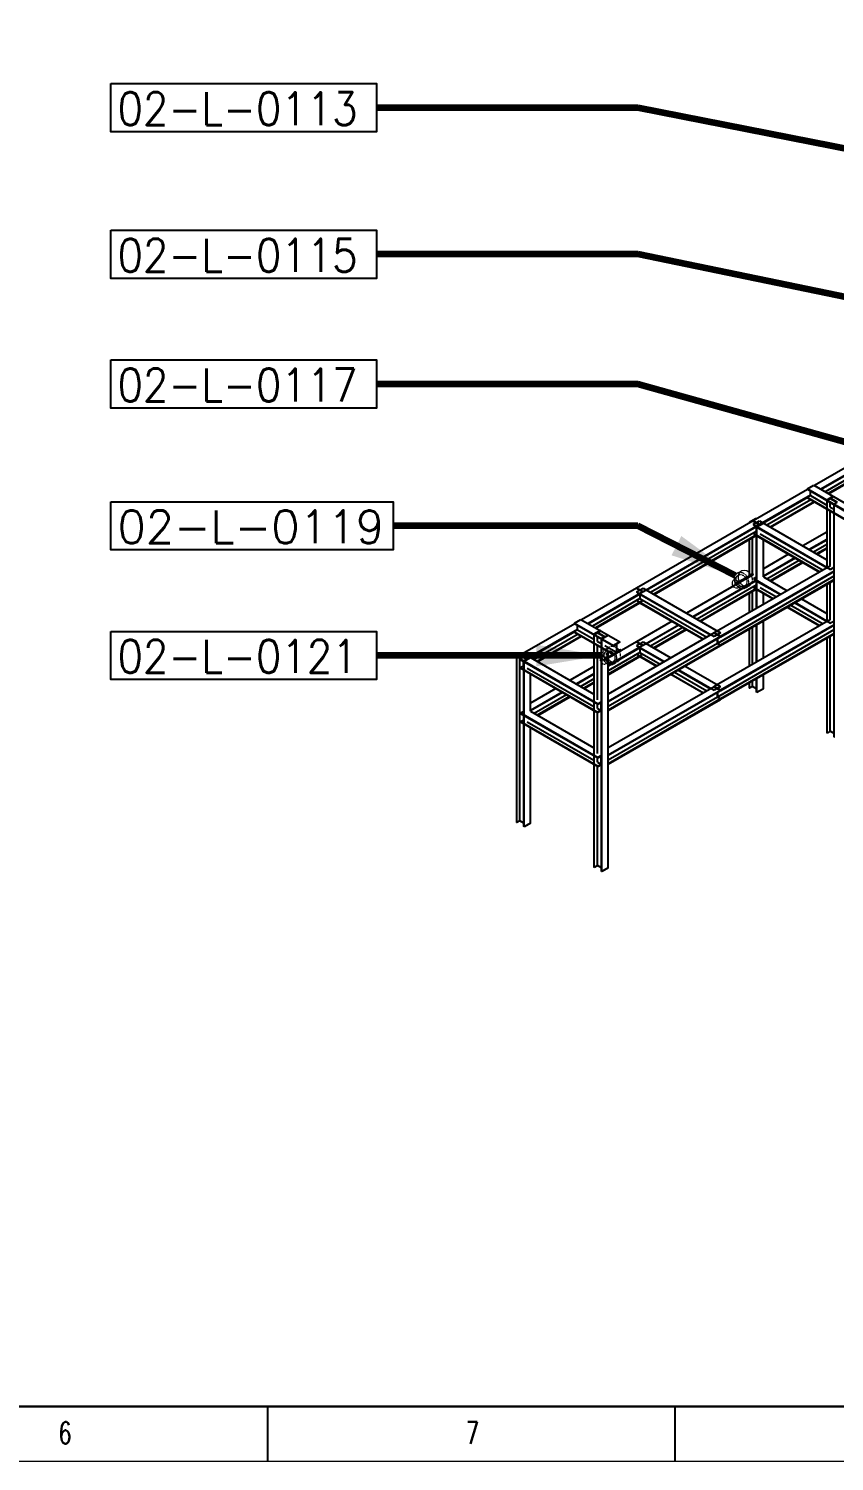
# Model space of a CAD drawing. Header units: inches. Extents: x 19 to 689223, y 34 to 210034.
# Drawn here: x 492701 to 529412, y 34 to 65355 of the extents above; entities that cross this region are included whole.
import ezdxf

# ---------------------------------------------------------------- set-up
doc = ezdxf.new("R2010")
doc.units = ezdxf.units.IN
doc.header["$MEASUREMENT"] = 0
doc.linetypes.add('LIGHTINGLAYOUTPROGRESSUNIT-EMBED 3_DWG$0$HIDDEN2', pattern=[0.1875, 0.125, -0.0625])
doc.layers.add('_Auto', color=7, linetype='Continuous')
doc.layers.add('LIGHTINGLAYOUTPROGRESSUNIT-EMBED 3_DWG$0$DwgTemplate', color=7, linetype='Continuous')
doc.layers.add('Pipe Rack Lighting', color=1, linetype='Continuous', lineweight=5)
doc.styles.add('HZTXT', font='txt_qlt.shx', dxfattribs={"width": 0.7, "bigfont": 'hztxt.shx'})
doc.styles.get("Standard").update_dxf_attribs({"font": 'arial.ttf'})
doc.styles.add('TEG BORDER', font='txt_qlt.shx', dxfattribs={"width": 0.7, "bigfont": 'hztxt.shx'})
doc.dimstyles.new('ANSI_L', dxfattribs={"dimtxt": 0.18, "dimasz": 0.18, "dimexe": 0.18, "dimexo": 0.0625, "dimgap": 0.09, "dimtad": 0, "dimtih": 1, "dimtoh": 1, "dimdec": 4, "dimzin": 0, "dimdsep": 46, "dimtxsty": 'Standard', "dimcen": 0.09, "dimadec": 0, "dimazin": 0, "dimtfac": 1, "dimtdec": 4, "dimtofl": 0, "dimtmove": 0, "dimatfit": 3, "dimfxl": 1, "dimtolj": 1, "dimtzin": 0, "dimarcsym": 0})

# ---------------------------------------------------------------- blocks, each defined once
blk = doc.blocks.new('TEG BORDER A2')
at = {"linetype": 'Continuous'}
blk.add_line((5, 5), (489, 5), dxfattribs=at)
for p, q in [((222.75, 0), (222.75, 5)), ((259.88, 0), (259.88, 5))]:
    blk.add_line(p, q)
at = {"color": 5, "lineweight": 15}
blk.add_lwpolyline([(0, 420), (594, 420), (594, 0), (0, 0)], close=True, dxfattribs=at)
blk.add_lwpolyline([(5, 415), (589, 415), (589, 5), (5, 5)], close=True)
at = {"char_height": 2, "width": 2, "attachment_point": 7, "style": 'TEG BORDER'}
for s, insert in [('6', (203.67, 1.59)), ('7', (240.8, 1.59))]:
    blk.add_mtext(s, dxfattribs=dict(at, insert=insert))

msp = doc.modelspace()

# ---------------------------------------------------------------- linework, layer by layer
at = {"layer": '_Auto', "color": 7, "linetype": 'Continuous'}
for points in [[(496451.2721, 62847.5631), (508551.516, 62847.5631), (508551.516, 60652.4412), (496451.2721, 60652.4412)], [(496451.2721, 56163.3279), (508551.516, 56163.3279), (508551.516, 53968.206), (496451.2721, 53968.206)], [(496451.2721, 50249.7231), (508551.516, 50249.7231), (508551.516, 48054.6011), (496451.2721, 48054.6011)], [(496451.2721, 43780.5968), (509302.8511, 43780.5968), (509302.8511, 41585.4749), (496451.2721, 41585.4749)], [(496451.2721, 37875.2951), (508551.516, 37875.2951), (508551.516, 35680.1732), (496451.2721, 35680.1732)]]:
    msp.add_lwpolyline(points, close=True, dxfattribs=at)
at = {"layer": 'LIGHTINGLAYOUTPROGRESSUNIT-EMBED 3_DWG$0$DwgTemplate', "color": 9, "linetype": 'Continuous'}
for p, q in [((531005.1649, 45968.3577), (528504.944, 44524.8545)), ((531297.0232, 45799.8532), (528796.8023, 44356.35)), ((531156.5944, 45698.0376), (528814.7628, 44345.9805)), ((531156.5944, 45490.5179), (528994.4802, 44242.2207)), ((531297.0232, 45409.4413), (529134.909, 44161.1441)), ((529152.8695, 44150.7746), (531156.5944, 45307.6257)), ((528182.2382, 44374.1599), (528474.0965, 44542.6644)), ((528474.0965, 44542.6644), (530241.8634, 43522.0436)), ((528195.1252, 44345.9805), (525707.3644, 42909.6712)), ((528322.6669, 44082.6078), (525999.2227, 42741.1667)), ((528182.2382, 43980.7922), (526163.1124, 42815.0495)), ((528346.5547, 43868.1407), (526342.8298, 42711.2896)), ((528486.9835, 43787.0641), (526483.2586, 42630.213)), ((526501.2191, 42619.8435), (528504.944, 43776.6946)), ((528182.2382, 44374.1599), (529950.0051, 43353.5392)), ((528182.2382, 44353.4209), (528182.2382, 44374.1599)), ((528182.2382, 44353.4209), (529950.0051, 43332.8001)), ((528182.2382, 43983.748), (528322.6669, 44064.8245)), ((528182.2382, 43963.0089), (528182.2382, 43983.748)), ((528182.2382, 43983.748), (529950.0051, 42963.1272)), ((528182.2382, 43963.0089), (529950.0051, 42942.3882)), ((528322.6669, 44064.8245), (528322.6669, 44272.3443)), ((528322.6669, 44064.8245), (529064.8647, 43636.3164)), ((529356.7231, 44033.0797), (529064.8647, 43864.5752)), ((529064.8647, 43864.5752), (529064.8647, 40765.642)), ((529064.8647, 43864.5752), (529082.8253, 43854.2057)), ((529082.8253, 43854.2057), (529223.254, 43935.2822)), ((529082.8253, 40776.0115), (529082.8253, 43854.2057)), ((529223.254, 43935.2822), (529543.4001, 43750.4458)), ((529234.2548, 43941.6336), (529374.6836, 44022.7102)), ((529554.401, 43756.7971), (529234.2548, 43941.6336)), ((529374.6836, 44022.7102), (529356.7231, 44033.0797)), ((529223.254, 43544.8703), (529223.254, 43752.3901)), ((529223.254, 43544.8703), (529402.9714, 43441.1105)), ((529223.254, 40873.4201), (529223.254, 43361.9782)), ((529543.4001, 43750.4458), (529402.9714, 43669.3692)), ((529402.9714, 33054.9137), (529402.9714, 43669.3692)), ((529402.9714, 43669.3692), (529420.9319, 43658.9997)), ((525707.3644, 42909.6712), (520404.0636, 39847.809)), ((525999.2227, 42741.1667), (520695.9219, 39679.3045)), ((525853.2936, 42636.1755), (520859.8116, 39753.1873)), ((525821.1892, 43012.4589), (525529.3308, 42843.9545)), ((525529.3308, 42843.9545), (525529.3308, 42806.8835)), ((525529.3308, 42843.9545), (525547.2914, 42833.5849)), ((525547.2914, 42833.5849), (525687.7201, 42914.6615)), ((525547.2914, 42817.253), (525547.2914, 42833.5849)), ((525687.7201, 42898.3296), (525687.7201, 42914.6615)), ((525687.7201, 42914.6615), (526007.8662, 42729.8251)), ((525698.7209, 42921.0128), (525839.1497, 43002.0894)), ((526018.8671, 42736.1764), (525698.7209, 42921.0128)), ((525707.3644, 42741.1667), (525999.2227, 42909.6712)), ((525999.2227, 42741.1667), (525707.3644, 42909.6712)), ((525707.3644, 42909.6712), (525999.2227, 42741.1667)), ((525707.3644, 42741.1667), (529242.8983, 40699.9253)), ((525839.1497, 43002.0894), (525821.1892, 43012.4589)), ((525839.1497, 42985.7575), (525839.1497, 43002.0894)), ((525853.2936, 42636.1755), (529079.0087, 40773.808)), ((526007.8662, 42729.8251), (525867.4375, 42648.7485)), ((525867.4375, 42648.7485), (525885.398, 42638.379)), ((525867.4375, 38919.6065), (525867.4375, 42648.7485)), ((525885.398, 42638.379), (526177.2563, 42806.8835)), ((525885.398, 38929.976), (525885.398, 42638.379)), ((525999.2227, 42909.6712), (529064.8647, 41139.722)), ((526159.2958, 42817.253), (526018.8671, 42736.1764)), ((526177.2563, 42806.8835), (526159.2958, 42817.253)), ((525853.2936, 42428.6557), (521039.5289, 39649.4274)), ((525867.4375, 42274.6685), (521179.9577, 39568.3508)), ((521197.9182, 39557.9813), (525853.2936, 42245.7635)), ((525529.3308, 42058.7236), (525529.3308, 40357.3937)), ((525547.2914, 40367.7632), (525547.2914, 42069.0931)), ((525687.7201, 40448.8398), (525687.7201, 42150.1697)), ((525712.8648, 42347.5791), (528758.8625, 40588.9715)), ((525853.2936, 42428.6557), (525867.4375, 42420.4897)), ((525853.2936, 42245.7635), (528740.902, 40578.602)), ((526025.8268, 42329.0436), (528899.2913, 40670.0481)), ((526177.2563, 40357.3937), (526177.2563, 42058.7236)), ((529064.8647, 42398.6352), (527974.6139, 41769.1786)), ((529064.8647, 42061.6262), (528266.4723, 41600.6741)), ((529064.8647, 42040.8872), (528284.4328, 41590.3046)), ((529064.8647, 41833.3674), (528464.1501, 41486.5447)), ((527326.6884, 41395.0986), (526177.2563, 40731.4737)), ((527618.5468, 41226.5941), (526177.2563, 40394.4647)), ((527636.5073, 41216.2246), (526177.2563, 40373.7257)), ((529064.8647, 41671.2143), (528604.5789, 41405.4681)), ((528622.5394, 41395.0986), (529064.8647, 41650.4753)), ((529237.3979, 40865.2541), (523939.5975, 37806.5676)), ((529402.9714, 40623.839), (524231.4558, 37638.0631)), ((529402.9714, 40603.1), (524231.4558, 37617.3241)), ((527816.2247, 41112.4648), (526342.8298, 40261.7998)), ((527956.6534, 41031.3882), (526483.2586, 40180.7233)), ((526501.2191, 40170.3537), (527974.6139, 41021.0187)), ((529383.3271, 40781.0018), (529242.8983, 40699.9253)), ((520404.0636, 39847.809), (520404.0636, 39841.4577)), ((520695.9219, 39679.3045), (520404.0636, 39847.809)), ((520404.0636, 39679.3045), (520695.9219, 39847.809)), ((520695.9219, 39847.809), (524231.4558, 37806.5676)), ((525701.864, 40457.0058), (522671.3131, 38707.3164)), ((525867.4375, 40215.5907), (522963.1714, 38538.8119)), ((525853.2936, 40186.6857), (522981.1319, 38528.4424)), ((525853.2936, 39979.166), (523160.8493, 38424.6825)), ((529388.8275, 40387.4143), (524091.027, 37328.7277)), ((529402.9714, 40233.4271), (524231.4558, 37247.6512)), ((524231.4558, 37226.9122), (529402.9714, 40212.6881)), ((525724.0681, 40282.0331), (525864.4968, 40363.1097)), ((525724.0681, 40282.0331), (526975.6488, 39559.4326)), ((525724.0681, 39891.6212), (525864.4968, 39972.6978)), ((525724.0681, 39891.6212), (526637.5422, 39364.2267)), ((525853.2936, 40186.6857), (526957.6883, 39549.0631)), ((525864.4968, 39972.6978), (525864.4968, 40180.2175)), ((525864.4968, 39972.6978), (525867.4375, 39971)), ((526025.8268, 39879.5539), (526777.9709, 39445.3033)), ((526177.2563, 40357.3937), (527267.5071, 39727.9371)), ((529064.8647, 40017.4821), (529064.8647, 38316.1523)), ((529082.8253, 38326.5218), (529082.8253, 40027.8516)), ((529223.254, 38423.9303), (529223.254, 40108.9282)), ((520398.5632, 39844.6334), (517898.3423, 38401.1302)), ((520690.4215, 39676.1289), (518190.2006, 38232.6257)), ((520549.9927, 39574.3133), (518208.1611, 38222.2562)), ((520549.9927, 39366.7935), (518387.8785, 38118.4963)), ((520690.4215, 39285.717), (518528.3073, 38037.4197)), ((520398.5632, 39844.6334), (520690.4215, 39676.1289)), ((520404.0636, 39679.3045), (523939.5975, 37638.0631)), ((520409.564, 39285.717), (523455.5617, 37527.1094)), ((520549.9927, 39574.3133), (520549.9927, 39366.7935)), ((520549.9927, 39574.3133), (523775.7078, 37711.9458)), ((520549.9927, 39366.7935), (520690.4215, 39285.717)), ((520549.9927, 39366.7935), (523595.9904, 37608.1859)), ((525867.4375, 39825.1788), (523301.278, 38343.6059)), ((523319.2385, 38333.2364), (525853.2936, 39796.2738)), ((525529.3308, 39609.2338), (525529.3308, 38724.4006)), ((525547.2914, 38734.7701), (525547.2914, 39619.6033)), ((525687.7201, 38815.8466), (525687.7201, 39700.6799)), ((525853.2936, 39796.2738), (526619.5817, 39353.8572)), ((526177.2563, 39098.4805), (526177.2563, 39609.2338)), ((527915.4326, 39353.8572), (529064.8647, 38690.2322)), ((518546.2678, 38027.0502), (520549.9927, 39183.9014)), ((520549.9927, 39183.9014), (523437.6012, 37516.7399)), ((527267.5071, 38979.7772), (528740.902, 38129.1123)), ((527285.4677, 38990.1467), (528758.8625, 38139.4818)), ((527425.8964, 39071.2233), (528899.2913, 38220.5584)), ((527605.6138, 39174.9832), (529079.0087, 38324.3183)), ((527623.5743, 39185.3527), (529242.8983, 38250.4355)), ((517588.5235, 38222.2562), (515100.7627, 36785.9468)), ((517716.0652, 37958.8835), (515392.621, 36617.4424)), ((517575.6364, 38250.4355), (517867.4948, 38418.94)), ((517575.6364, 38229.6965), (517575.6364, 38250.4355)), ((517575.6364, 38250.4355), (519343.4034, 37229.8148)), ((517575.6364, 38229.6965), (519343.4034, 37209.0758)), ((517575.6364, 37860.0236), (517716.0652, 37941.1002)), ((517716.0652, 37941.1002), (517716.0652, 38148.6199)), ((517716.0652, 37941.1002), (518458.263, 37512.5921)), ((517867.4948, 38418.94), (519635.2617, 37398.3193)), ((518750.1214, 37909.3553), (518458.263, 37740.8508)), ((518627.6531, 37817.9092), (518768.0819, 37898.9858)), ((518768.0819, 37898.9858), (518750.1214, 37909.3553)), ((522023.3876, 38333.2364), (520404.0636, 37398.3193)), ((522315.2459, 38164.732), (520695.9219, 37229.8148)), ((522333.2064, 38154.3625), (520859.8116, 37303.6975)), ((522512.9238, 38050.6026), (521039.5289, 37199.9377)), ((522653.3526, 37969.526), (521179.9577, 37118.8611)), ((521197.9182, 37108.4916), (522671.3131, 37959.1565)), ((529237.3979, 38415.7643), (523939.5975, 35357.0778)), ((529388.8275, 37937.9245), (524091.027, 34879.238)), ((529402.9714, 38174.3493), (524231.4558, 35188.5733)), ((529402.9714, 38153.6103), (524231.4558, 35167.8343)), ((525529.3308, 37976.2407), (525529.3308, 36274.9108)), ((525547.2914, 36285.2803), (525547.2914, 37986.6102)), ((525687.7201, 36366.3569), (525687.7201, 38067.6867)), ((525867.4375, 36470.1168), (525867.4375, 38171.4466)), ((525885.398, 36480.4863), (525885.398, 38181.8161)), ((526177.2563, 36648.9908), (526177.2563, 38350.3206)), ((529383.3271, 38331.5121), (529242.8983, 38250.4355)), ((517575.6364, 37857.0679), (515556.5107, 36691.3251)), ((517739.953, 37744.4164), (515736.2281, 36587.5652)), ((517880.3818, 37663.3398), (515876.6568, 36506.4886)), ((515894.6173, 36496.1191), (517898.3423, 37652.9703)), ((517575.6364, 37839.2846), (517575.6364, 37860.0236)), ((517575.6364, 37860.0236), (519343.4034, 36839.4029)), ((517575.6364, 37839.2846), (519343.4034, 36818.6639)), ((518458.263, 37740.8508), (518476.2235, 37730.4813)), ((518458.263, 37740.8508), (518458.263, 27126.3953)), ((518476.2235, 37730.4813), (518616.6523, 37811.5579)), ((518476.2235, 27116.0258), (518476.2235, 37730.4813)), ((518616.6523, 37811.5579), (518936.7984, 37626.7214)), ((518616.6523, 37421.146), (518616.6523, 37628.6657)), ((518616.6523, 37421.146), (518796.3697, 37317.3861)), ((518616.6523, 34749.6957), (518616.6523, 37238.2538)), ((518947.7992, 37633.0728), (518627.6531, 37817.9092)), ((518936.7984, 37626.7214), (518796.3697, 37545.6449)), ((518796.3697, 37545.6449), (518814.3302, 37535.2754)), ((518796.3697, 26931.1893), (518796.3697, 37545.6449)), ((518814.3302, 37535.2754), (519106.1885, 37703.7798)), ((518814.3302, 26920.8198), (518814.3302, 37535.2754)), ((519088.228, 37714.1493), (518947.7992, 37633.0728)), ((519106.1885, 37703.7798), (519088.228, 37714.1493)), ((523934.0971, 37803.3919), (519106.1885, 35015.9976)), ((524225.9554, 37634.8874), (519106.1885, 34678.9886)), ((524225.9554, 37614.1484), (519106.1885, 34658.2496)), ((520398.5632, 37395.1436), (519106.1885, 36648.9908)), ((524085.5266, 37325.5521), (519106.1885, 34450.7299)), ((524225.9554, 37244.4755), (519106.1885, 34288.5767)), ((519635.2617, 37398.3193), (519343.4034, 37229.8148)), ((519343.4034, 37209.0758), (519483.8321, 37290.1524)), ((519483.8321, 37290.1524), (519483.8321, 36920.4795)), ((519494.833, 37296.5037), (519635.2617, 37377.5803)), ((519494.833, 36926.8308), (519494.833, 37296.5037)), ((519635.2617, 37377.5803), (519635.2617, 37398.3193)), ((520398.5632, 37395.1436), (520690.4215, 37226.6391)), ((520404.0636, 37229.8148), (520695.9219, 37398.3193)), ((520695.9219, 37229.8148), (520404.0636, 37398.3193)), ((520404.0636, 37398.3193), (520404.0636, 37391.968)), ((520695.9219, 37398.3193), (521964.2063, 36666.0749)), ((523934.0971, 37803.3919), (524225.9554, 37634.8874)), ((524231.4558, 37638.0631), (523939.5975, 37806.5676)), ((524231.4558, 37806.5676), (523939.5975, 37638.0631)), ((524085.5266, 37533.0718), (524085.5266, 37325.5521)), ((524085.5266, 37325.5521), (524225.9554, 37244.4755)), ((524091.027, 37328.7277), (524091.027, 37536.2475)), ((524231.4558, 37247.6512), (524091.027, 37328.7277)), ((524225.9554, 37634.8874), (524225.9554, 37614.1484)), ((524225.9554, 37620.4997), (524231.4558, 37617.3241)), ((524225.9554, 37244.4755), (524225.9554, 37223.7365)), ((529402.9714, 37783.9373), (524231.4558, 34798.1614)), ((524231.4558, 34777.4224), (529402.9714, 37763.1983)), ((524231.4558, 37617.3241), (524231.4558, 37638.0631)), ((524231.4558, 37226.9122), (524231.4558, 37247.6512)), ((529064.8647, 37567.9924), (529064.8647, 33250.1196)), ((529082.8253, 33239.7501), (529082.8253, 37578.3619)), ((529223.254, 33320.8267), (529223.254, 37659.4385)), ((515214.5875, 36888.7346), (514922.7291, 36720.2301)), ((514922.7291, 36720.2301), (514922.7291, 29167.6367)), ((514922.7291, 36720.2301), (514940.6896, 36709.8606)), ((514940.6896, 36709.8606), (515081.1184, 36790.9372)), ((514940.6896, 29157.2672), (514940.6896, 36709.8606)), ((515081.1184, 36790.9372), (515401.2645, 36606.1007)), ((515081.1184, 29238.3438), (515081.1184, 36790.9372)), ((515092.1192, 36797.2885), (515232.548, 36878.3651)), ((515412.2653, 36612.452), (515092.1192, 36797.2885)), ((515392.621, 36617.4424), (515100.7627, 36785.9468)), ((515100.7627, 36617.4424), (515392.621, 36785.9468)), ((515100.7627, 36596.7033), (515100.7627, 36617.4424)), ((515100.7627, 36617.4424), (518636.2966, 34576.2009)), ((515100.7627, 36596.7033), (518636.2966, 34555.4619)), ((515232.548, 36878.3651), (515214.5875, 36888.7346)), ((515232.548, 36862.0331), (515232.548, 36878.3651)), ((515401.2645, 36606.1007), (515260.8358, 36525.0241)), ((515278.7963, 36514.6546), (515570.6546, 36683.1591)), ((515392.621, 36785.9468), (518458.263, 35015.9976)), ((515552.6941, 36693.5286), (515412.2653, 36612.452)), ((515570.6546, 36683.1591), (515552.6941, 36693.5286)), ((518954.7589, 37225.94), (519483.8321, 36920.4795)), ((520690.4215, 37226.6391), (519106.1885, 36311.9818)), ((519106.1885, 34267.8377), (524225.9554, 37223.7365)), ((520549.9927, 37124.8235), (519106.1885, 36291.2428)), ((519106.1885, 27089.3243), (519106.1885, 36955.6199)), ((520549.9927, 36917.3038), (519106.1885, 36083.723)), ((520690.4215, 36836.2272), (519106.1885, 35921.5699)), ((519106.1885, 35900.8309), (520549.9927, 36734.4116)), ((519343.4034, 37229.8148), (519343.4034, 37209.0758)), ((519343.4034, 36818.6639), (519635.2617, 36987.1683)), ((519483.8321, 36920.4795), (519343.4034, 36839.4029)), ((519343.4034, 36839.4029), (519343.4034, 36818.6639)), ((519494.833, 37088.9839), (519635.2617, 37007.9074)), ((519635.2617, 37007.9074), (519494.833, 36926.8308)), ((519635.2617, 36987.1683), (519635.2617, 37007.9074)), ((520404.0636, 37229.8148), (521672.348, 36497.5705)), ((520409.564, 36836.2272), (521334.2413, 36302.3645)), ((520549.9927, 37124.8235), (521654.3875, 36487.201)), ((520549.9927, 37124.8235), (520549.9927, 36917.3038)), ((520549.9927, 36917.3038), (521474.6701, 36383.4411)), ((520549.9927, 36917.3038), (520690.4215, 36836.2272)), ((520549.9927, 36734.4116), (521316.2808, 36291.995)), ((524225.9554, 37230.0878), (524231.4558, 37226.9122)), ((515100.7627, 36227.0304), (515241.1915, 36308.107)), ((515100.7627, 36206.2914), (515100.7627, 36227.0304)), ((515100.7627, 36227.0304), (518636.2966, 34185.789)), ((515100.7627, 36206.2914), (518636.2966, 34165.05)), ((515241.1915, 36308.107), (515241.1915, 36515.6268)), ((515241.1915, 36308.107), (515260.8358, 36296.7654)), ((515260.8358, 28972.4308), (515260.8358, 36525.0241)), ((515260.8358, 36525.0241), (515278.7963, 36514.6546)), ((515278.7963, 28962.0613), (515278.7963, 36514.6546)), ((515419.225, 36205.3193), (518458.263, 34450.7299)), ((515570.6546, 34233.6694), (515570.6546, 35934.9992)), ((518458.263, 36274.9108), (517368.0122, 35645.4542)), ((518458.263, 35937.9019), (517659.8705, 35476.9497)), ((521982.1668, 35928.2845), (523455.5617, 35077.6196)), ((522122.5956, 36009.3611), (523595.9904, 35158.6962)), ((522302.3129, 36113.121), (523775.7078, 35262.4561)), ((522320.2734, 36123.4905), (523939.5975, 35188.5733)), ((522612.1318, 36291.995), (524231.4558, 35357.0778)), ((518458.263, 35917.1628), (517677.831, 35466.5802)), ((518458.263, 35709.6431), (517857.5484, 35362.8203)), ((518458.263, 35547.4899), (517997.9772, 35281.7438)), ((518015.9377, 35271.3743), (518458.263, 35526.7509)), ((523934.0971, 35353.9022), (519106.1885, 32566.5079)), ((521964.2063, 35917.915), (523437.6012, 35067.2501)), ((523934.0971, 35353.9022), (524225.9554, 35185.3977)), ((524231.4558, 35188.5733), (523939.5975, 35357.0778)), ((524231.4558, 35357.0778), (523939.5975, 35188.5733)), ((525529.3308, 35526.7509), (525529.3308, 35291.3611)), ((525547.2914, 35280.9916), (525529.3308, 35291.3611)), ((525547.2914, 35280.9916), (525547.2914, 35537.1204)), ((525687.7201, 35362.0682), (525547.2914, 35280.9916)), ((525687.7201, 35362.0682), (525687.7201, 35618.197)), ((525867.4375, 35258.3083), (525687.7201, 35362.0682)), ((525867.4375, 35096.1551), (525867.4375, 35721.9569)), ((525885.398, 35085.7856), (525885.398, 35732.3264)), ((526177.2563, 35254.2901), (526177.2563, 35900.8309)), ((516720.0867, 35271.3743), (515570.6546, 34607.7493)), ((517011.9451, 35102.8698), (515570.6546, 34270.7404)), ((517029.9056, 35092.5003), (515570.6546, 34250.0013)), ((517209.6229, 34988.7404), (515736.2281, 34138.0755)), ((517350.0517, 34907.6638), (515876.6568, 34056.9989)), ((515894.6173, 34046.6294), (517368.0122, 34897.2943)), ((518776.7254, 34657.2775), (518636.2966, 34576.2009)), ((518636.2966, 34555.4619), (518776.7254, 34636.5385)), ((518776.7254, 34636.5385), (518776.7254, 34266.8656)), ((524225.9554, 35185.3977), (519106.1885, 32229.4989)), ((524225.9554, 35164.6587), (519106.1885, 32208.7599)), ((524085.5266, 34876.0623), (519106.1885, 32001.2401)), ((524225.9554, 34794.9858), (519106.1885, 31839.087)), ((519106.1885, 31818.348), (524225.9554, 34774.2467)), ((524085.5266, 35083.5821), (524085.5266, 34876.0623)), ((524085.5266, 34876.0623), (524225.9554, 34794.9858)), ((524091.027, 34879.238), (524091.027, 35086.7578)), ((524231.4558, 34798.1614), (524091.027, 34879.238)), ((524225.9554, 35185.3977), (524225.9554, 35164.6587)), ((524225.9554, 35171.01), (524231.4558, 35167.8343)), ((524225.9554, 34794.9858), (524225.9554, 34774.2467)), ((524225.9554, 34780.5981), (524231.4558, 34777.4224)), ((524231.4558, 35167.8343), (524231.4558, 35188.5733)), ((524231.4558, 34777.4224), (524231.4558, 34798.1614)), ((525885.398, 35085.7856), (525867.4375, 35096.1551)), ((526177.2563, 35254.2901), (525885.398, 35085.7856)), ((515117.4663, 34158.3088), (515257.8951, 34239.3854)), ((515117.4663, 34158.3088), (518636.2966, 32126.7112)), ((515117.4663, 34137.5698), (515117.4663, 34158.3088)), ((515117.4663, 34137.5698), (518636.2966, 32105.9722)), ((515257.8951, 33848.9734), (515257.8951, 34056.4932)), ((515570.6546, 34233.6694), (518458.263, 32566.5079)), ((518616.6523, 34359.2838), (518616.6523, 34566.8035)), ((518616.6523, 34359.2838), (518776.7254, 34266.8656)), ((518616.6523, 32300.206), (518616.6523, 34176.3916)), ((518636.2966, 34576.2009), (518636.2966, 34555.4619)), ((518776.7254, 34266.8656), (518636.2966, 34185.789)), ((518636.2966, 34165.05), (518776.7254, 34246.1266)), ((518636.2966, 34185.789), (518636.2966, 34165.05)), ((515117.4663, 33767.8969), (515257.8951, 33848.9734)), ((515117.4663, 33747.1578), (515117.4663, 33767.8969)), ((515117.4663, 33767.8969), (518636.2966, 31736.2992)), ((515117.4663, 33747.1578), (518636.2966, 31715.5602)), ((515257.8951, 33848.9734), (515260.8358, 33847.2756)), ((515419.225, 33755.8295), (518458.263, 32001.2401)), ((515570.6546, 29130.5657), (515570.6546, 33485.5095)), ((529223.254, 33320.8267), (529082.8253, 33239.7501)), ((529402.9714, 33217.0668), (529223.254, 33320.8267)), ((529082.8253, 33239.7501), (529064.8647, 33250.1196)), ((529420.9319, 33044.5442), (529402.9714, 33054.9137)), ((518616.6523, 31909.7941), (518616.6523, 32117.3138)), ((518776.7254, 32207.7877), (518636.2966, 32126.7112)), ((518636.2966, 32105.9722), (518776.7254, 32187.0487)), ((518636.2966, 32126.7112), (518636.2966, 32105.9722)), ((518776.7254, 32187.0487), (518776.7254, 31817.3758)), ((518616.6523, 31909.7941), (518776.7254, 31817.3758)), ((518616.6523, 27197.1023), (518616.6523, 31726.9019)), ((518776.7254, 31817.3758), (518636.2966, 31736.2992)), ((518636.2966, 31715.5602), (518776.7254, 31796.6368)), ((518636.2966, 31736.2992), (518636.2966, 31715.5602)), ((514940.6896, 29157.2672), (514922.7291, 29167.6367)), ((515081.1184, 29238.3438), (514940.6896, 29157.2672)), ((515260.8358, 29134.5839), (515081.1184, 29238.3438)), ((515278.7963, 28962.0613), (515260.8358, 28972.4308)), ((515570.6546, 29130.5657), (515278.7963, 28962.0613)), ((518476.2235, 27116.0258), (518458.263, 27126.3953)), ((518616.6523, 27197.1023), (518476.2235, 27116.0258)), ((518796.3697, 27093.3425), (518616.6523, 27197.1023)), ((518814.3302, 26920.8198), (518796.3697, 26931.1893)), ((519106.1885, 27089.3243), (518814.3302, 26920.8198))]:
    msp.add_line(p, q, dxfattribs=at)
at = {"layer": 'Pipe Rack Lighting', "linetype": 'Continuous'}
for p, q in [((524990.7169, 40521.9854), (525162.1669, 40620.9721)), ((524788.3364, 40178.0406), (524851.3464, 40247.3527)), ((525336.7919, 40318.5127), (525529.3308, 40429.6751)), ((519618.9585, 37017.32), (519650.2343, 37035.3771))]:
    msp.add_line(p, q, dxfattribs=at)
at = {"layer": 'Pipe Rack Lighting', "linetype": 'LIGHTINGLAYOUTPROGRESSUNIT-EMBED 3_DWG$0$HIDDEN2'}
for p, q in [((525529.3308, 40429.6751), (525660.6419, 40505.4876)), ((524851.3464, 40247.3527), (524991.9461, 40402.015)), ((524898.6419, 40065.5467), (525336.7919, 40318.5127)), ((524930.3919, 40010.5541), (525368.5419, 40263.5201)), ((524972.6617, 39858.7798), (525064.1928, 39878.6919)), ((525064.1928, 39878.6919), (525268.4341, 39923.1238)), ((525368.5419, 40263.5201), (525692.3919, 40450.495)), ((525371.7169, 39862.074), (525543.1669, 39961.0607)), ((518777.9287, 36707.9301), (518840.9387, 36777.2422)), ((518840.9387, 36777.2422), (518981.5385, 36931.9045)), ((518888.2343, 36595.4362), (519326.3843, 36848.4022)), ((518919.9843, 36540.4436), (519358.1343, 36793.4096)), ((518980.3093, 37051.8749), (519151.7593, 37150.8616)), ((519326.3843, 36848.4022), (519618.9585, 37017.32)), ((519358.1343, 36793.4096), (519681.9843, 36980.3845)), ((518962.254, 36388.6693), (519053.7851, 36408.5815)), ((519053.7851, 36408.5815), (519258.0264, 36453.0133)), ((519361.3093, 36391.9636), (519532.7593, 36490.9503))]:
    msp.add_line(p, q, dxfattribs=at)
at = {"layer": 'Pipe Rack Lighting', "linetype": 'Continuous'}
for centre, major_axis, start_param, end_param in [((525181.2169, 40192.0297), (-190.5, 329.9557), 0, 1.6518497008), ((525352.6669, 40291.0164), (-190.5, 329.9557), 5.1027039238, 7.935035008), ((524914.5169, 40038.0504), (-95.25, 164.9778), 0.2553025216, 1.7334417792), ((519342.2593, 36820.9059), (190.5, -329.9557), 1.8232319641, 2.0454053593), ((519666.1093, 37007.8808), (-19.8437, 34.3704), 4.7123889804, 7.3632849268), ((519666.1093, 37007.8808), (-19.8437, 34.3704), 4.7123889804, 7.3632849268), ((519666.1093, 37007.8808), (15.875, -27.4963), 1.5707963268, 6.0441881012), ((519666.1093, 37007.8808), (19.8437, -34.3704), 4.5536303968, 5.6026892131), ((519666.1093, 37007.8808), (19.8437, -34.3704), 4.5536303968, 5.6026892131), ((519666.1093, 37007.8808), (15.875, -27.4963), 0.2389972059, 1.5707963268), ((519666.1093, 37007.8808), (19.8437, -34.3704), 0.6804960941, 1.5707963268), ((519666.1093, 37007.8808), (19.8437, -34.3704), 0.6804960941, 1.5707963268)]:
    msp.add_ellipse(centre, major_axis=major_axis, ratio=0.8164965809, start_param=start_param, end_param=end_param, dxfattribs=at)
at = {"layer": 'Pipe Rack Lighting', "linetype": 'LIGHTINGLAYOUTPROGRESSUNIT-EMBED 3_DWG$0$HIDDEN2'}
for centre, major_axis in [((525181.2169, 40192.0297), (142.875, -247.4668)), ((525676.5169, 40477.9913), (-19.8437, 34.3704)), ((525676.5169, 40477.9913), (-19.8437, 34.3704)), ((525676.5169, 40477.9913), (15.875, -27.4963)), ((524914.5169, 40038.0504), (15.875, -27.4963)), ((518904.1093, 36567.9399), (15.875, -27.4963)), ((519170.8093, 36721.9192), (142.875, -247.4668))]:
    msp.add_ellipse(centre, major_axis=major_axis, ratio=0.8164965809, dxfattribs=at)
for centre, major_axis, start_param, end_param in [((525181.2169, 40192.0297), (-190.5, 329.9557), 4.7123889804, 6.2831853072), ((525352.6669, 40291.0164), (190.5, -329.9557), 1.6542264134, 1.9611112702), ((524914.5169, 40038.0504), (-95.25, 164.9778), 4.7123889804, 6.5384878288), ((524914.5169, 40038.0504), (95.25, -164.9778), 4.8750344328, 6.0278827856), ((525181.2169, 40192.0297), (190.5, -329.9557), 4.7934423544, 6.2831853072), ((524914.5169, 40038.0504), (95.25, -164.9778), 6.0278827856, 7.853981634), ((525352.6669, 40291.0164), (190.5, -329.9557), 4.7934423544, 7.7705515474), ((525181.2169, 40192.0297), (190.5, -329.9557), 0, 1.5707963268), ((525352.6669, 40291.0164), (190.5, -329.9557), 1.5707963268, 1.6542264134), ((525352.6669, 40291.0164), (190.5, -329.9557), 1.4873662402, 1.5707963268), ((518904.1093, 36567.9399), (95.25, -164.9778), 3.3968951752, 6.0278827856), ((518904.1093, 36567.9399), (-95.25, 164.9778), 4.7123889804, 6.5384878288), ((519170.8093, 36721.9192), (190.5, -329.9557), 3.1415926536, 6.2831853072), ((518904.1093, 36567.9399), (95.25, -164.9778), 6.0278827856, 7.853981634), ((519342.2593, 36820.9059), (190.5, -329.9557), 2.0454053593, 7.7705515474), ((519170.8093, 36721.9192), (-190.5, 329.9557), 4.7123889804, 6.2831853072), ((519170.8093, 36721.9192), (190.5, -329.9557), 0, 1.5707963268), ((519342.2593, 36820.9059), (190.5, -329.9557), 1.6542264134, 1.8232319641), ((519342.2593, 36820.9059), (190.5, -329.9557), 1.5707963268, 1.6542264134), ((519342.2593, 36820.9059), (190.5, -329.9557), 1.4873662402, 1.5707963268), ((519666.1093, 37007.8808), (19.8437, -34.3704), 4.2216922732, 4.5536303968), ((519666.1093, 37007.8808), (19.8437, -34.3704), 4.2216922732, 4.5536303968), ((519666.1093, 37007.8808), (19.8437, -34.3704), 5.6026892131, 6.9636814013), ((519666.1093, 37007.8808), (19.8437, -34.3704), 5.6026892131, 6.9636814013), ((519666.1093, 37007.8808), (15.875, -27.4963), 6.0441881012, 6.5221825131)]:
    msp.add_ellipse(centre, major_axis=major_axis, ratio=0.8164965809, start_param=start_param, end_param=end_param, dxfattribs=at)

# ---------------------------------------------------------------- block references
at = {"xscale": 499.99999983125, "yscale": 499.99999983125, "zscale": 499.99999983125}
msp.add_blockref('TEG BORDER A2', (392223.4951, 34.1456), dxfattribs=at)

# ---------------------------------------------------------------- texts
at = {"layer": '_Auto', "color": 7, "style": 'HZTXT', "width": 0.9}
for s, p in [('02-L-0113', (496752.3763, 60957.3192)), ('02-L-0115', (496752.3763, 54273.084)), ('02-L-0117', (496752.3763, 48359.4792)), ('02-L-0121', (496752.3763, 35985.0512))]:
    msp.add_text(s, height=1500, dxfattribs=at).set_placement(p)
at = {"layer": '_Auto', "color": 7, "style": 'HZTXT'}
msp.add_text('02-L-0119', height=1500, dxfattribs=at).set_placement((496752.3763, 41890.3529))

# ---------------------------------------------------------------- leaders
at = {"layer": '_Auto', "color": 136, "linetype": 'Continuous'}
for points in [[(566040.6235, 64053.4288), (520457.766, 67839.4184), (508551.516, 67839.4184)], [(551372.5654, 55624.964), (520457.766, 61750.0022), (508551.516, 61750.0022)], [(542534.1891, 50524.5988), (520457.766, 55065.7669), (508551.516, 55065.7669)], [(533700.8724, 45447.6132), (520457.766, 49152.1621), (508551.516, 49152.1621)], [(524889.4204, 40415.8736), (520457.766, 42683.0359), (509302.8511, 42683.0359)], [(518835.7019, 36771.4817), (508551.516, 36773.3199)]]:
    msp.add_leader(points, dimstyle='ANSI_L', override={"dimscale": 1, "dimtxt": 3.175, "dimasz": 3000, "dimgap": 1.5875, "dimtad": 0, "dimlwd": 65535}, dxfattribs=at)

doc.saveas('drawing.dxf')
